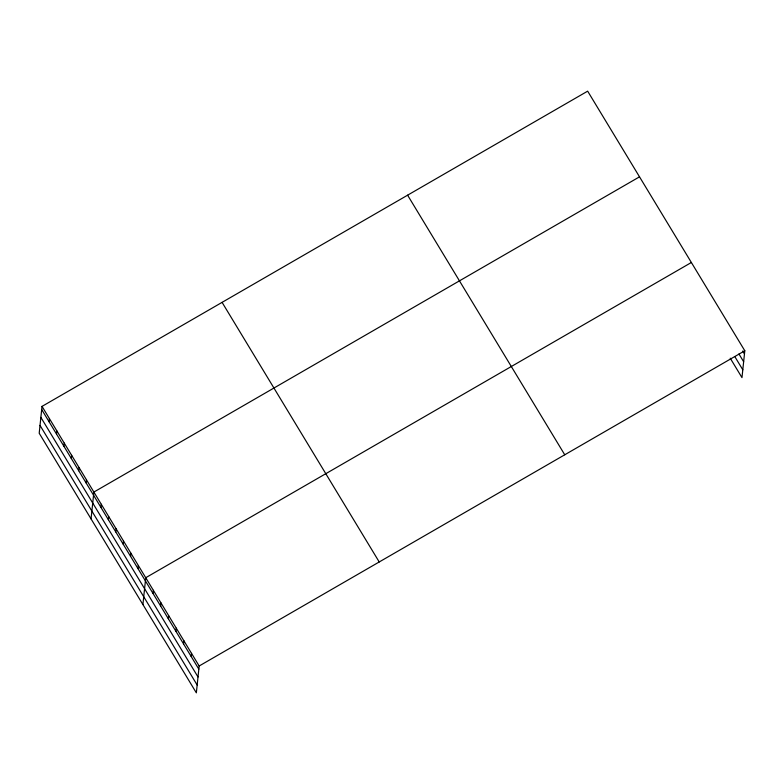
<?xml version="1.0" encoding="UTF-8"?>
<svg xmlns="http://www.w3.org/2000/svg" width="784" height="784" viewBox="0 0 784 784"><rect width="100%" height="100%" fill="white"/><g stroke="black" fill="none" stroke-linecap="round" stroke-linejoin="round"><path stroke-width="1.18" d="M42.022 406.386L39.2 433.238L196.343 692.84L199.165 665.988L42.022 406.386L587.657 91.16L744.8 350.762L741.978 377.614L730.237 358.21M49.098 421.782L49.431 418.627M56.507 434.022L56.84 430.867M63.916 446.263L64.249 443.097M71.324 458.493L71.658 455.337M78.733 470.733L79.066 467.578M86.142 482.973L86.475 479.818M91.052 518.91L93.884 492.058L639.519 176.831M100.96 507.454L101.283 504.288M108.368 519.684L108.692 516.529M115.767 531.924L116.101 528.769M123.176 544.165L123.509 541.009M130.585 556.405L130.918 553.249M137.994 568.635L138.327 565.48M142.913 604.572L145.736 577.72L691.37 262.493M153.037 593.488L153.37 590.332M160.671 606.101L161.004 602.945M168.305 618.703L168.629 615.548M175.93 631.316L176.263 628.16M183.564 643.919L183.897 640.763M191.198 656.531L191.531 653.376M199.165 665.988L744.8 350.762M742.703 351.007L744.467 353.917M738.949 353.976L743.644 361.738M735.167 357.181L742.801 369.793M407.602 195.187L564.745 454.779M222.078 302.359L379.221 561.961M41.689 409.542L198.832 669.144M40.866 417.362L198.009 676.964M40.023 425.418L197.166 685.02"/></g></svg>
